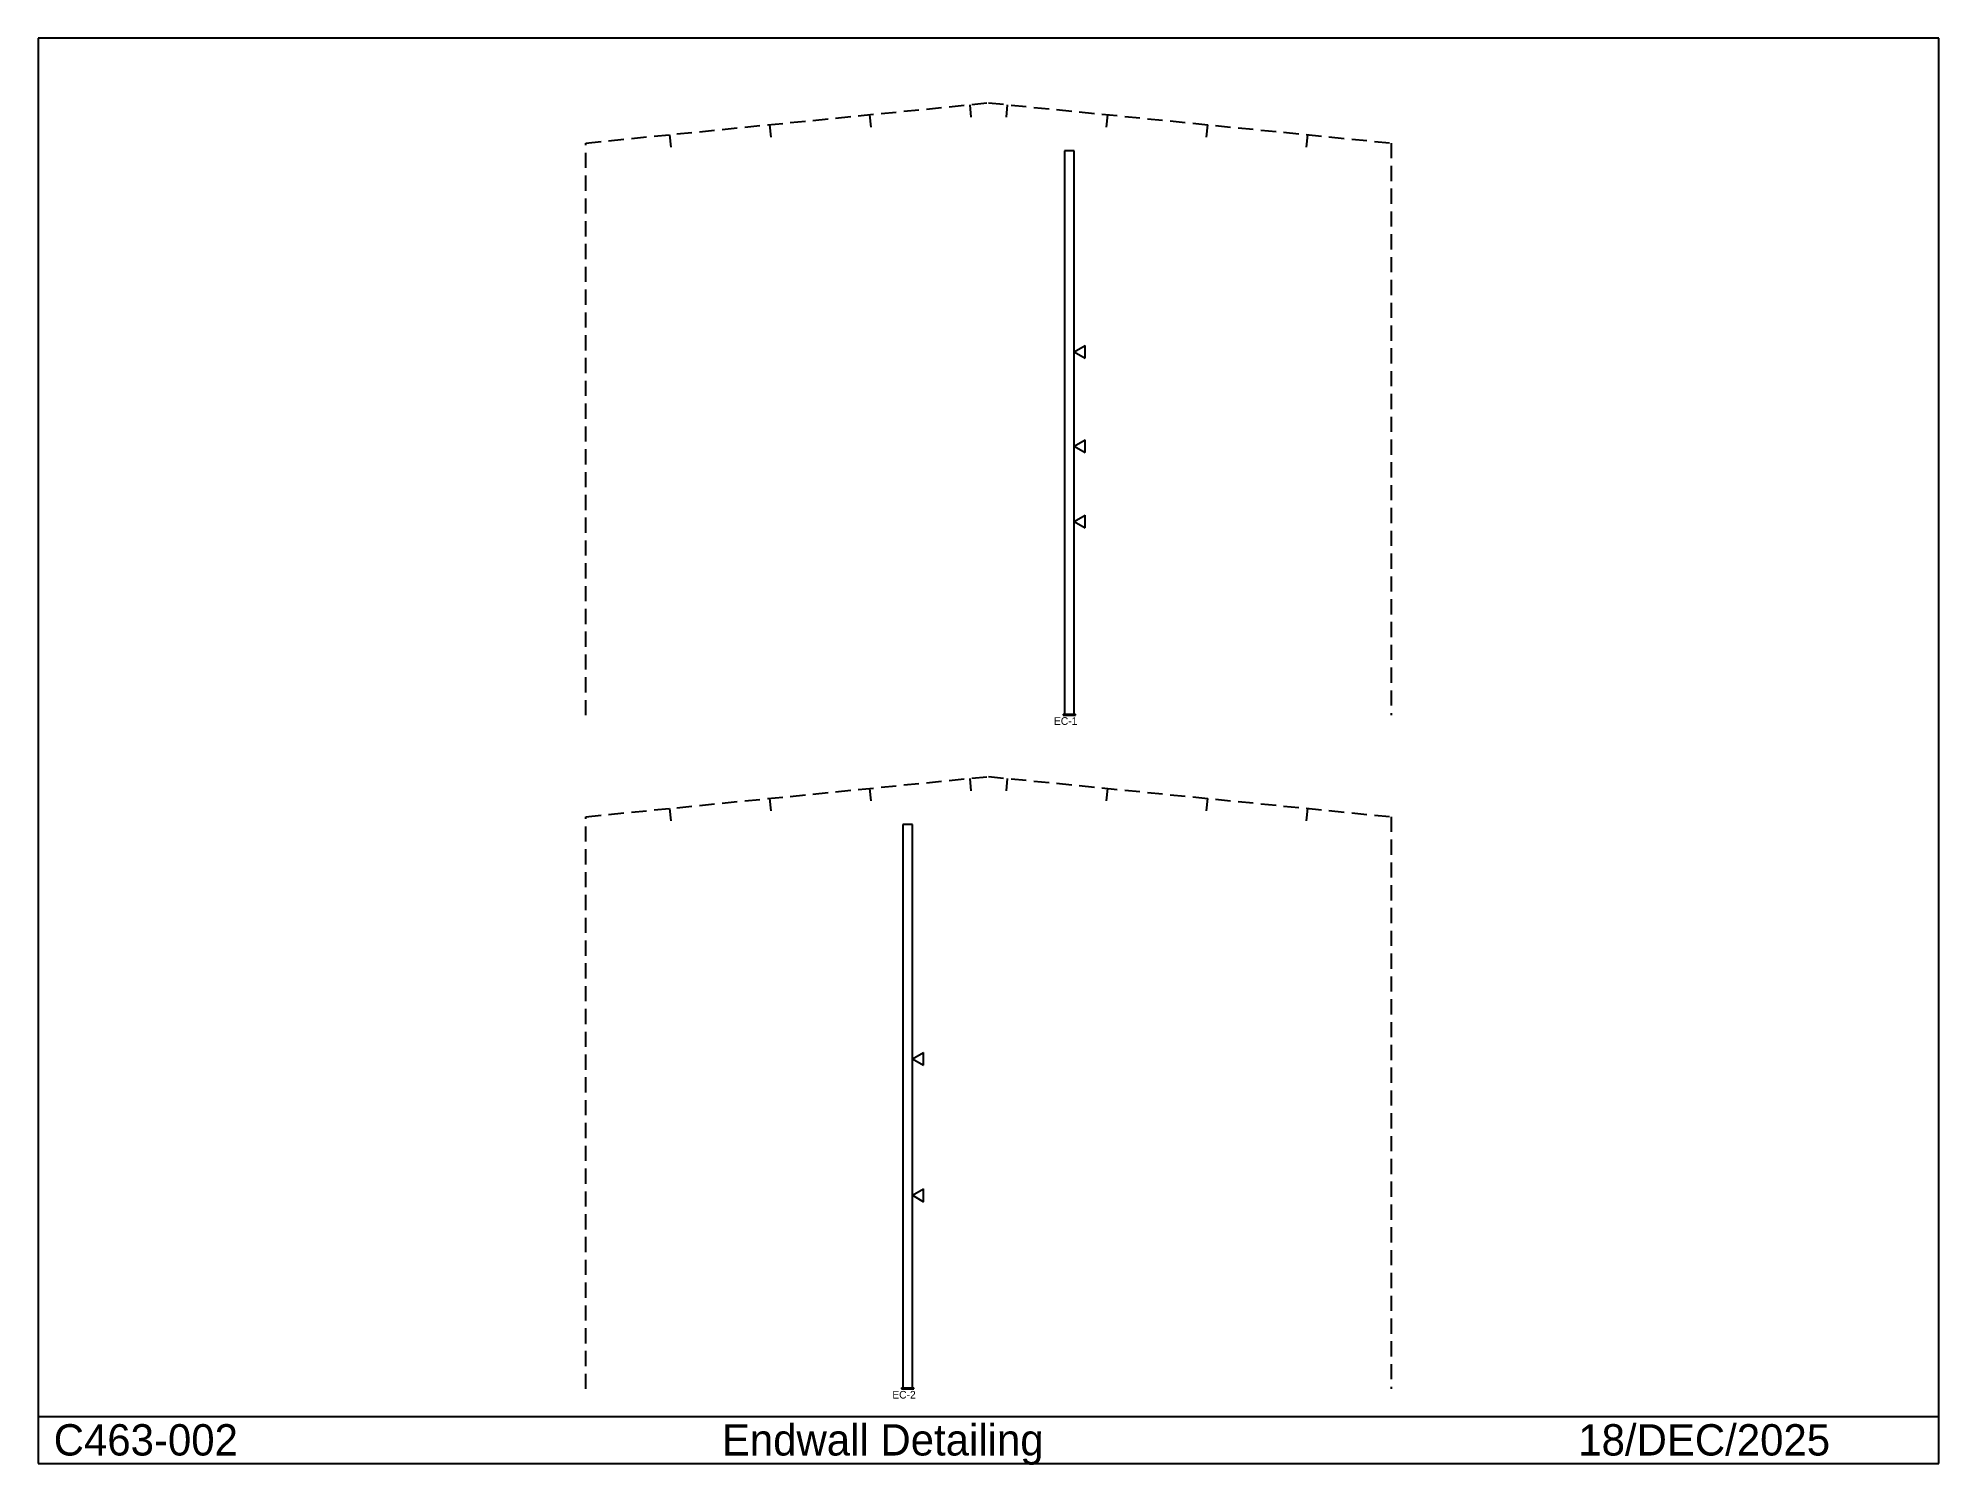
# Model space of a CAD drawing. Extents: x -8711 to 21511, y -1208 to 21484.
import ezdxf

# ---------------------------------------------------------------- set-up
doc = ezdxf.new("R2010")
doc.units = 0
doc.linetypes.add('CONTIN', pattern=[0])
doc.linetypes.add('DASHED', pattern=[362.67, 241.78, -120.89])
doc.layers.get('0').update_dxf_attribs({"linetype": 'CONTIN'})
for name, color, linetype in [('1', 7, 'CONTIN'), ('16', 7, 'CONTIN'), ('3', 7, 'CONTIN'), ('5', 5, 'DASHED'), ('8', 5, 'DASHED'), ('9', 7, 'CONTIN')]:
    doc.layers.add(name, color=color, linetype=linetype)

msp = doc.modelspace()

# ---------------------------------------------------------------- linework, layer by layer
for p, q in [((21511.361, 21484.32), (-8711.361, 21484.32)), ((-8711.361, 21484.32), (-8711.361, -1182.72)), ((21511.361, -1182.72), (21511.361, 21484.32)), ((-8711.361, -434.708), (21511.361, -434.708)), ((-8711.361, -1182.72), (21511.361, -1182.72))]:
    msp.add_line(p, q)
at = {"layer": '1'}
for p, q in [((7685, 19690.199), (7610, 19690.199)), ((7610, 19690.199), (7610, 10730)), ((7760, 19690.199), (7685, 19690.199)), ((7760, 10730), (7760, 19690.199)), ((7610, 10730), (7760, 10730)), ((7685, 10730), (7685, 10730)), ((5115, 8976.2), (5040, 8976.2)), ((5040, 8976.2), (5040, 16)), ((5190, 8976.2), (5115, 8976.2)), ((5190, 16), (5190, 8976.2)), ((5040, 16), (5190, 16)), ((5115, 16), (5115, 16))]:
    msp.add_line(p, q, dxfattribs=at)
at = {"layer": '3'}
for p, q in [((7760, 16494), (7935.905, 16595.723)), ((7760, 16494), (7936.017, 16392.471)), ((7936.017, 16392.471), (7935.905, 16595.723)), ((7760, 14993.999), (7935.905, 15095.724)), ((7760, 14993.999), (7936.017, 14892.471)), ((7936.017, 14892.471), (7935.905, 15095.724)), ((7760, 13794), (7935.905, 13895.724)), ((7760, 13794), (7936.017, 13692.47)), ((7936.017, 13692.47), (7935.905, 13895.724)), ((5190, 5250), (5365.905, 5351.723)), ((5190, 5250), (5366.017, 5148.47)), ((5366.017, 5148.47), (5365.905, 5351.723)), ((5190, 3080), (5365.905, 3181.723)), ((5190, 3080), (5366.017, 2978.47)), ((5366.017, 2978.47), (5365.905, 3181.723))]:
    msp.add_line(p, q, dxfattribs=at)
at = {"layer": '5'}
for p, q in [((4510.404, 20265.041), (4530.305, 20066.033)), ((6101.469, 20424.146), (6121.369, 20225.141)), ((6698.511, 20424.148), (6678.61, 20225.143)), ((8289.575, 20265.041), (8269.674, 20066.035)), ((2919.34, 20105.936), (2939.24, 19906.928)), ((9880.641, 20105.936), (9860.739, 19906.93)), ((1328.275, 19946.828), (1348.176, 19747.82)), ((11471.704, 19946.83), (11451.803, 19747.824)), ((6101.469, 9710.146), (6121.369, 9511.14)), ((6698.511, 9710.149), (6678.61, 9511.142)), ((2919.34, 9391.935), (2939.24, 9192.927)), ((4510.404, 9551.04), (4530.305, 9352.033)), ((8289.575, 9551.042), (8269.674, 9352.035)), ((9880.641, 9391.936), (9860.739, 9192.929)), ((1328.275, 9232.828), (1348.176, 9033.82)), ((11471.704, 9232.83), (11451.803, 9033.823))]:
    msp.add_line(p, q, dxfattribs=at)
at = {"layer": '8'}
for p, q in [((0, 19814), (6400, 20454)), ((6400, 20454), (12800, 19814)), ((0, 10714), (0, 19814)), ((12800, 19814), (12800, 10714)), ((0, 9100), (6400, 9740)), ((6400, 9740), (12800, 9100)), ((0, 0), (0, 9100)), ((12800, 9100), (12800, 0))]:
    msp.add_line(p, q, dxfattribs=at)
at = {"layer": '9'}
for p, q in [((7585, 10730), (7785, 10730)), ((7585, 10730), (7585, 10714)), ((7585, 10714), (7785, 10714)), ((7635, 10710), (7635, 10734)), ((7735, 10710), (7735, 10734)), ((7785, 10714), (7785, 10730)), ((5015, 16), (5215, 16)), ((5015, 16), (5015, 0)), ((5015, 0), (5215, 0)), ((5065, -4), (5065, 20)), ((5165, -4), (5165, 20)), ((5215, 0), (5215, 16))]:
    msp.add_line(p, q, dxfattribs=at)

# ---------------------------------------------------------------- texts
for s, p in [('C463-002', (-8462.023, -1058.051)), ('Endwall Detailing', (2161.263, -1058.051)), ('18/DEC/2025', (15776.6, -1058.051))]:
    msp.add_text(s, height=498.675).set_placement(p)
at = {"layer": '16'}
for s, p in [('EC-1', (7441.16, 10561.601)), ('EC-2', (4871.16, -152.4))]:
    msp.add_text(s, height=121.92, dxfattribs=at).set_placement(p)

doc.saveas('drawing.dxf')
